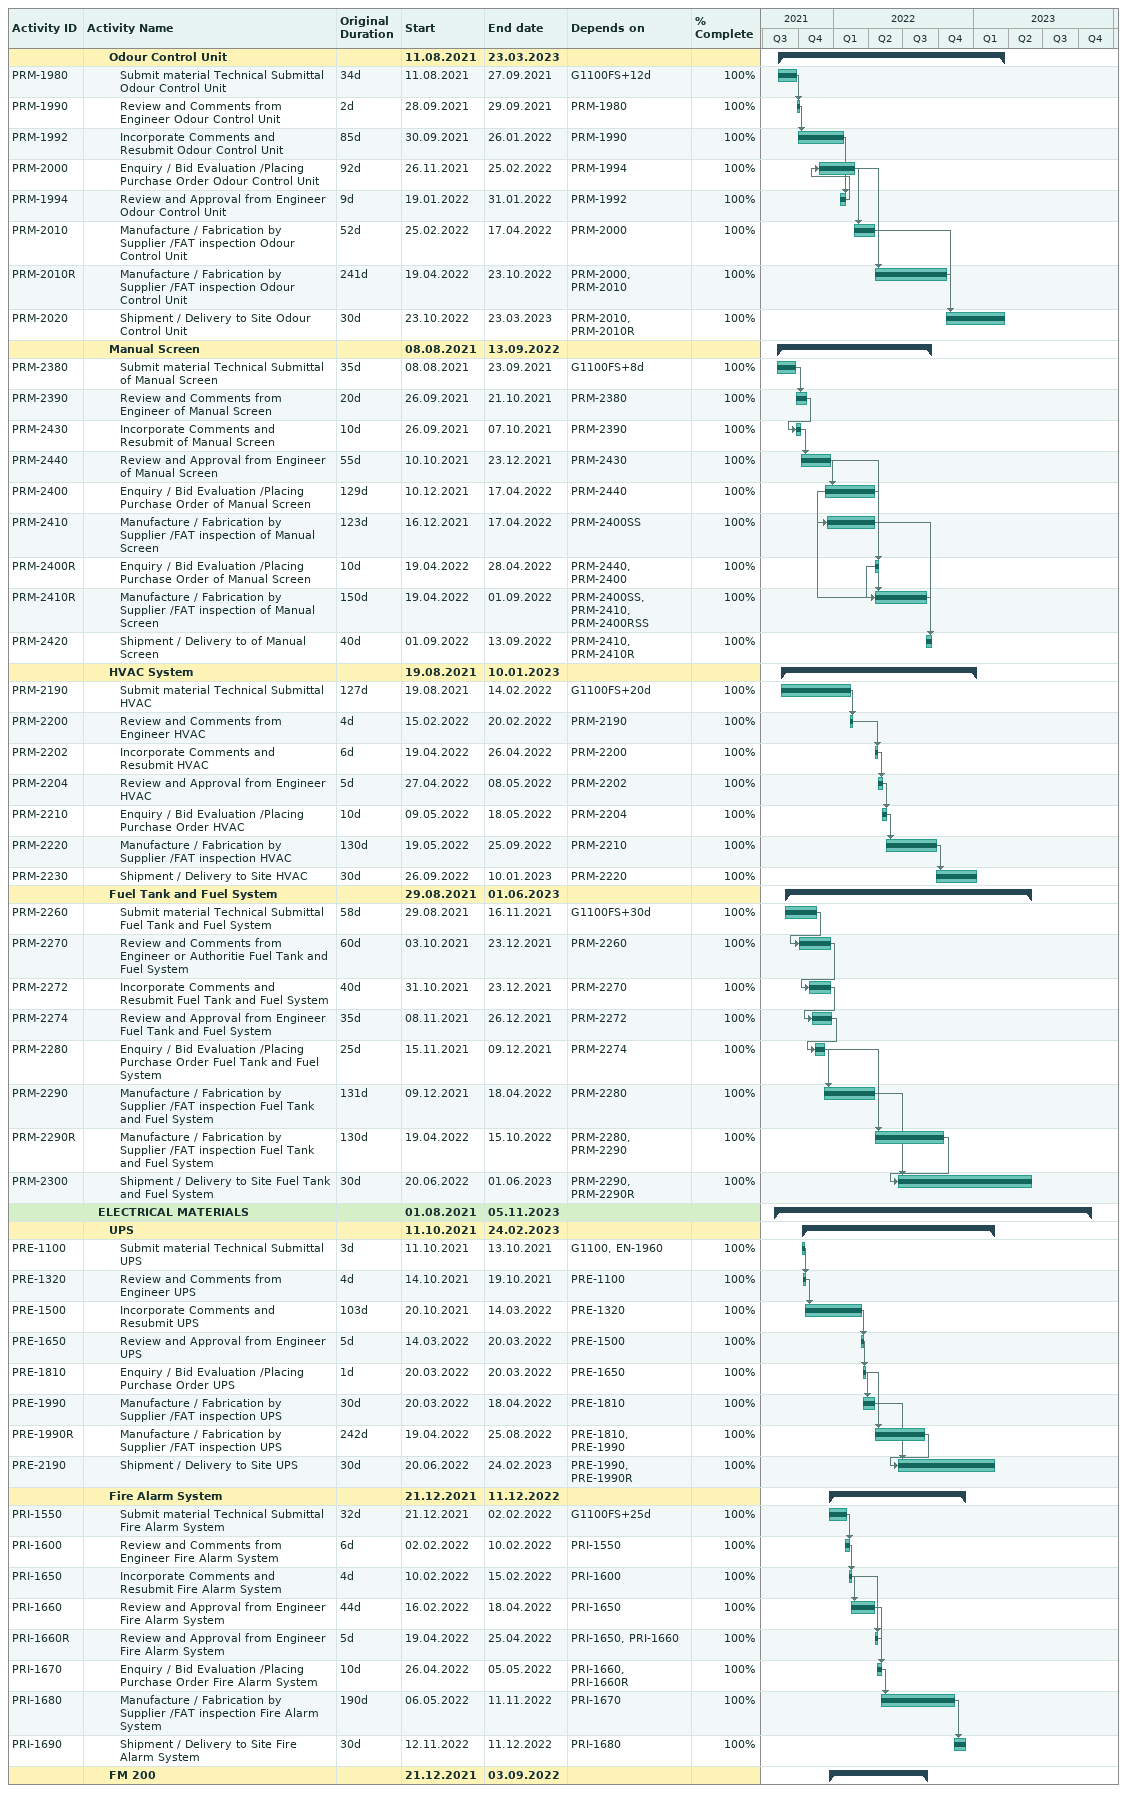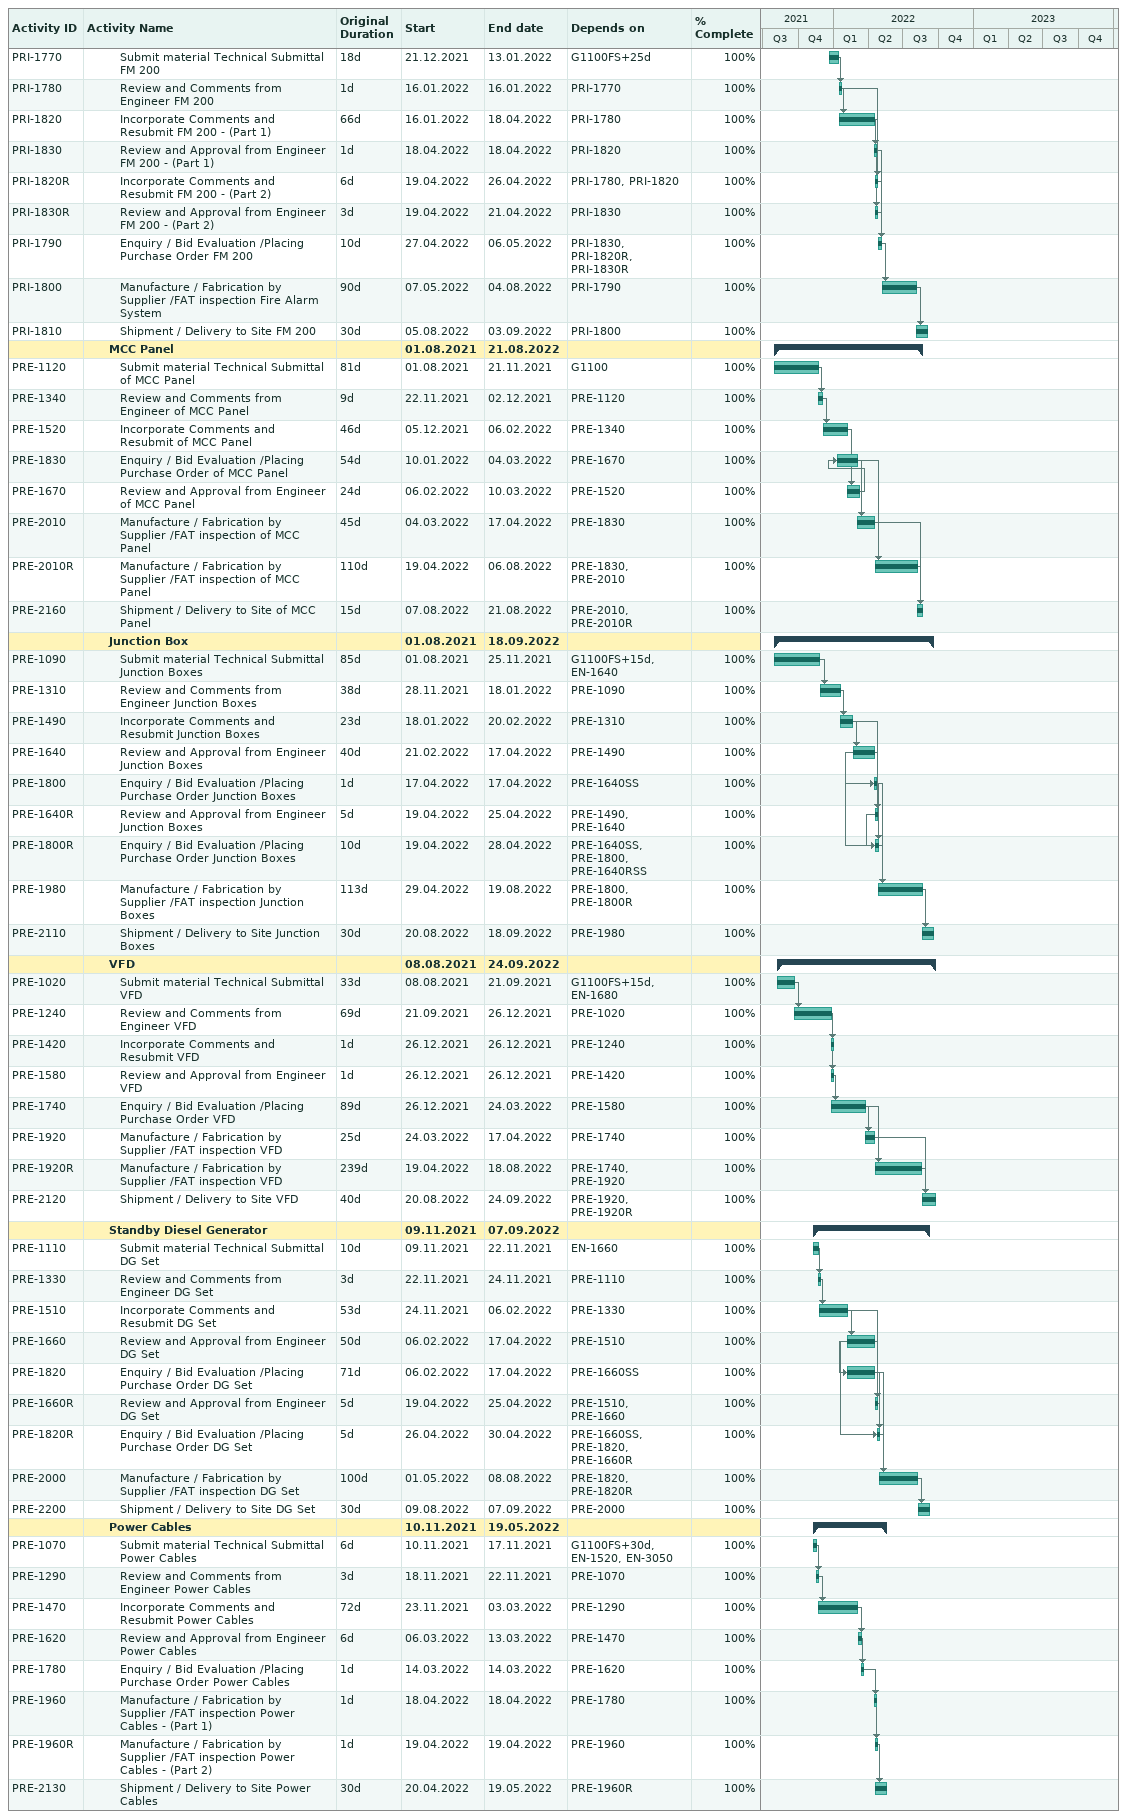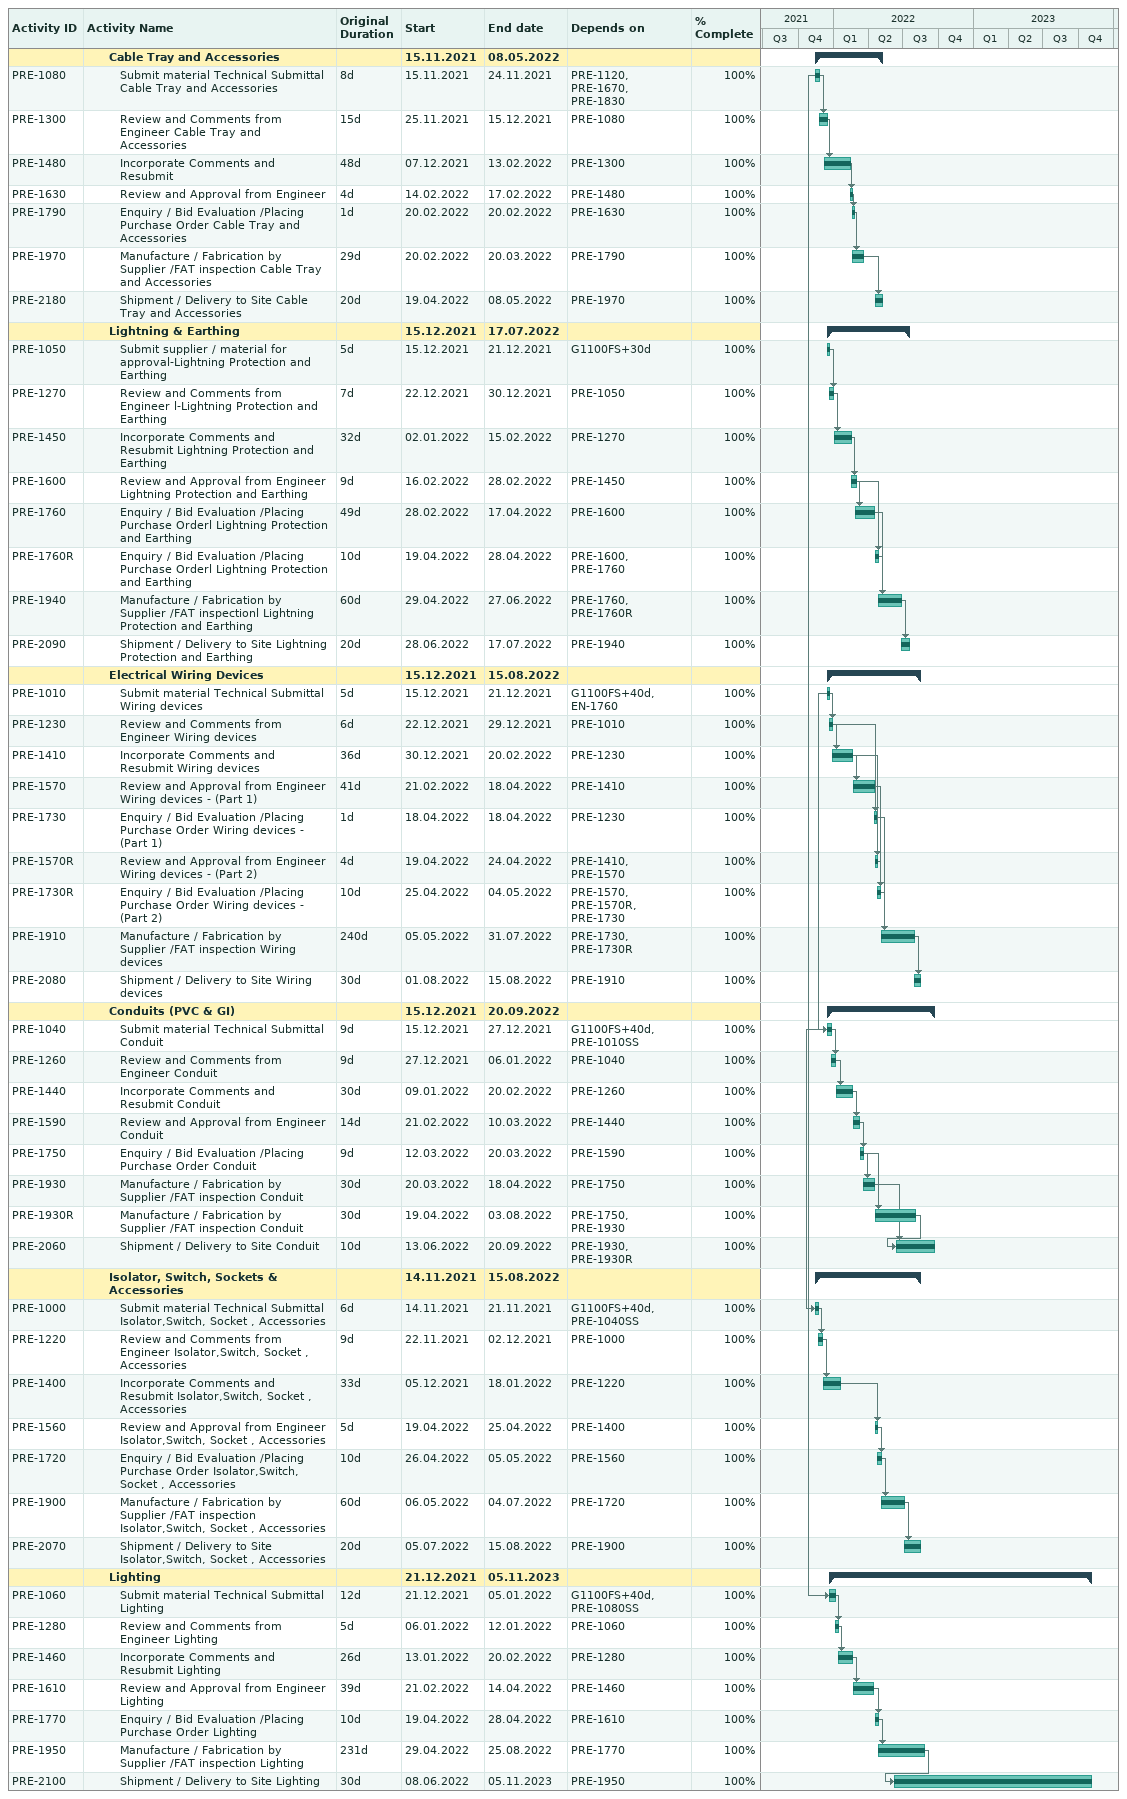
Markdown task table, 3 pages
| ID | Level | Task | Original duration | Start | Finish | Predecessors | % complete |
|---|---|---|---|---|---|---|---|
|  | 3 | **Odour Control Unit** |  | 2021-08-11 | 2023-03-23 |  |  |
| PRM-1980 | 4 | Submit material Technical Submittal Odour Control Unit | 34d | 2021-08-11 | 2021-09-27 | G1100FS+12d | 100 |
| PRM-1990 | 4 | Review and Comments from Engineer Odour Control Unit | 2d | 2021-09-28 | 2021-09-29 | PRM-1980 | 100 |
| PRM-1992 | 4 | Incorporate Comments and Resubmit Odour Control Unit | 85d | 2021-09-30 | 2022-01-26 | PRM-1990 | 100 |
| PRM-2000 | 4 | Enquiry / Bid Evaluation /Placing Purchase Order Odour Control Unit | 92d | 2021-11-26 | 2022-02-25 | PRM-1994 | 100 |
| PRM-1994 | 4 | Review and Approval from Engineer Odour Control Unit | 9d | 2022-01-19 | 2022-01-31 | PRM-1992 | 100 |
| PRM-2010 | 4 | Manufacture / Fabrication by Supplier /FAT inspection Odour Control Unit | 52d | 2022-02-25 | 2022-04-17 | PRM-2000 | 100 |
| PRM-2010R | 4 | Manufacture / Fabrication by Supplier /FAT inspection Odour Control Unit | 241d | 2022-04-19 | 2022-10-23 | PRM-2000, PRM-2010 | 100 |
| PRM-2020 | 4 | Shipment / Delivery to Site Odour Control Unit | 30d | 2022-10-23 | 2023-03-23 | PRM-2010, PRM-2010R | 100 |
|  | 3 | **Manual Screen** |  | 2021-08-08 | 2022-09-13 |  |  |
| PRM-2380 | 4 | Submit material Technical Submittal of Manual Screen | 35d | 2021-08-08 | 2021-09-23 | G1100FS+8d | 100 |
| PRM-2390 | 4 | Review and Comments from Engineer of Manual Screen | 20d | 2021-09-26 | 2021-10-21 | PRM-2380 | 100 |
| PRM-2430 | 4 | Incorporate Comments and Resubmit of Manual Screen | 10d | 2021-09-26 | 2021-10-07 | PRM-2390 | 100 |
| PRM-2440 | 4 | Review and Approval from Engineer of Manual Screen | 55d | 2021-10-10 | 2021-12-23 | PRM-2430 | 100 |
| PRM-2400 | 4 | Enquiry / Bid Evaluation /Placing Purchase Order of Manual Screen | 129d | 2021-12-10 | 2022-04-17 | PRM-2440 | 100 |
| PRM-2410 | 4 | Manufacture / Fabrication by Supplier /FAT inspection of Manual Screen | 123d | 2021-12-16 | 2022-04-17 | PRM-2400SS | 100 |
| PRM-2400R | 4 | Enquiry / Bid Evaluation /Placing Purchase Order of Manual Screen | 10d | 2022-04-19 | 2022-04-28 | PRM-2440, PRM-2400 | 100 |
| PRM-2410R | 4 | Manufacture / Fabrication by Supplier /FAT inspection of Manual Screen | 150d | 2022-04-19 | 2022-09-01 | PRM-2400SS, PRM-2410, PRM-2400RSS | 100 |
| PRM-2420 | 4 | Shipment / Delivery to of Manual Screen | 40d | 2022-09-01 | 2022-09-13 | PRM-2410, PRM-2410R | 100 |
|  | 3 | **HVAC System** |  | 2021-08-19 | 2023-01-10 |  |  |
| PRM-2190 | 4 | Submit material Technical Submittal HVAC | 127d | 2021-08-19 | 2022-02-14 | G1100FS+20d | 100 |
| PRM-2200 | 4 | Review and Comments from Engineer HVAC | 4d | 2022-02-15 | 2022-02-20 | PRM-2190 | 100 |
| PRM-2202 | 4 | Incorporate Comments and Resubmit HVAC | 6d | 2022-04-19 | 2022-04-26 | PRM-2200 | 100 |
| PRM-2204 | 4 | Review and Approval from Engineer HVAC | 5d | 2022-04-27 | 2022-05-08 | PRM-2202 | 100 |
| PRM-2210 | 4 | Enquiry / Bid Evaluation /Placing Purchase Order HVAC | 10d | 2022-05-09 | 2022-05-18 | PRM-2204 | 100 |
| PRM-2220 | 4 | Manufacture / Fabrication by Supplier /FAT inspection HVAC | 130d | 2022-05-19 | 2022-09-25 | PRM-2210 | 100 |
| PRM-2230 | 4 | Shipment / Delivery to Site HVAC | 30d | 2022-09-26 | 2023-01-10 | PRM-2220 | 100 |
|  | 3 | **Fuel Tank and Fuel System** |  | 2021-08-29 | 2023-06-01 |  |  |
| PRM-2260 | 4 | Submit material Technical Submittal Fuel Tank and Fuel System | 58d | 2021-08-29 | 2021-11-16 | G1100FS+30d | 100 |
| PRM-2270 | 4 | Review and Comments from Engineer or Authoritie Fuel Tank and Fuel System | 60d | 2021-10-03 | 2021-12-23 | PRM-2260 | 100 |
| PRM-2272 | 4 | Incorporate Comments and Resubmit Fuel Tank and Fuel System | 40d | 2021-10-31 | 2021-12-23 | PRM-2270 | 100 |
| PRM-2274 | 4 | Review and Approval from Engineer Fuel Tank and Fuel System | 35d | 2021-11-08 | 2021-12-26 | PRM-2272 | 100 |
| PRM-2280 | 4 | Enquiry / Bid Evaluation /Placing Purchase Order Fuel Tank and Fuel System | 25d | 2021-11-15 | 2021-12-09 | PRM-2274 | 100 |
| PRM-2290 | 4 | Manufacture / Fabrication by Supplier /FAT inspection Fuel Tank and Fuel System | 131d | 2021-12-09 | 2022-04-18 | PRM-2280 | 100 |
| PRM-2290R | 4 | Manufacture / Fabrication by Supplier /FAT inspection Fuel Tank and Fuel System | 130d | 2022-04-19 | 2022-10-15 | PRM-2280, PRM-2290 | 100 |
| PRM-2300 | 4 | Shipment / Delivery to Site Fuel Tank and Fuel System | 30d | 2022-06-20 | 2023-06-01 | PRM-2290, PRM-2290R | 100 |
|  | 2 | **ELECTRICAL MATERIALS** |  | 2021-08-01 | 2023-11-05 |  |  |
|  | 3 | **UPS** |  | 2021-10-11 | 2023-02-24 |  |  |
| PRE-1100 | 4 | Submit material Technical Submittal UPS | 3d | 2021-10-11 | 2021-10-13 | G1100, EN-1960 | 100 |
| PRE-1320 | 4 | Review and Comments from Engineer UPS | 4d | 2021-10-14 | 2021-10-19 | PRE-1100 | 100 |
| PRE-1500 | 4 | Incorporate Comments and Resubmit UPS | 103d | 2021-10-20 | 2022-03-14 | PRE-1320 | 100 |
| PRE-1650 | 4 | Review and Approval from Engineer UPS | 5d | 2022-03-14 | 2022-03-20 | PRE-1500 | 100 |
| PRE-1810 | 4 | Enquiry / Bid Evaluation /Placing Purchase Order UPS | 1d | 2022-03-20 | 2022-03-20 | PRE-1650 | 100 |
| PRE-1990 | 4 | Manufacture / Fabrication by Supplier /FAT inspection UPS | 30d | 2022-03-20 | 2022-04-18 | PRE-1810 | 100 |
| PRE-1990R | 4 | Manufacture / Fabrication by Supplier /FAT inspection UPS | 242d | 2022-04-19 | 2022-08-25 | PRE-1810, PRE-1990 | 100 |
| PRE-2190 | 4 | Shipment / Delivery to Site UPS | 30d | 2022-06-20 | 2023-02-24 | PRE-1990, PRE-1990R | 100 |
|  | 3 | **Fire Alarm System** |  | 2021-12-21 | 2022-12-11 |  |  |
| PRI-1550 | 4 | Submit material Technical Submittal Fire Alarm System | 32d | 2021-12-21 | 2022-02-02 | G1100FS+25d | 100 |
| PRI-1600 | 4 | Review and Comments from Engineer Fire Alarm System | 6d | 2022-02-02 | 2022-02-10 | PRI-1550 | 100 |
| PRI-1650 | 4 | Incorporate Comments and Resubmit Fire Alarm System | 4d | 2022-02-10 | 2022-02-15 | PRI-1600 | 100 |
| PRI-1660 | 4 | Review and Approval from Engineer Fire Alarm System | 44d | 2022-02-16 | 2022-04-18 | PRI-1650 | 100 |
| PRI-1660R | 4 | Review and Approval from Engineer Fire Alarm System | 5d | 2022-04-19 | 2022-04-25 | PRI-1650, PRI-1660 | 100 |
| PRI-1670 | 4 | Enquiry / Bid Evaluation /Placing Purchase Order Fire Alarm System | 10d | 2022-04-26 | 2022-05-05 | PRI-1660, PRI-1660R | 100 |
| PRI-1680 | 4 | Manufacture / Fabrication by Supplier /FAT inspection Fire Alarm System | 190d | 2022-05-06 | 2022-11-11 | PRI-1670 | 100 |
| PRI-1690 | 4 | Shipment / Delivery to Site Fire Alarm System | 30d | 2022-11-12 | 2022-12-11 | PRI-1680 | 100 |
|  | 3 | **FM 200** |  | 2021-12-21 | 2022-09-03 |  |  |
| PRI-1770 | 4 | Submit material Technical Submittal FM 200 | 18d | 2021-12-21 | 2022-01-13 | G1100FS+25d | 100 |
| PRI-1780 | 4 | Review and Comments from Engineer FM 200 | 1d | 2022-01-16 | 2022-01-16 | PRI-1770 | 100 |
| PRI-1820 | 4 | Incorporate Comments and Resubmit FM 200 - (Part 1) | 66d | 2022-01-16 | 2022-04-18 | PRI-1780 | 100 |
| PRI-1830 | 4 | Review and Approval from Engineer FM 200 - (Part 1) | 1d | 2022-04-18 | 2022-04-18 | PRI-1820 | 100 |
| PRI-1820R | 4 | Incorporate Comments and Resubmit FM 200 - (Part 2) | 6d | 2022-04-19 | 2022-04-26 | PRI-1780, PRI-1820 | 100 |
| PRI-1830R | 4 | Review and Approval from Engineer FM 200 - (Part 2) | 3d | 2022-04-19 | 2022-04-21 | PRI-1830 | 100 |
| PRI-1790 | 4 | Enquiry / Bid Evaluation /Placing Purchase Order FM 200 | 10d | 2022-04-27 | 2022-05-06 | PRI-1830, PRI-1820R, PRI-1830R | 100 |
| PRI-1800 | 4 | Manufacture / Fabrication by Supplier /FAT inspection Fire Alarm System | 90d | 2022-05-07 | 2022-08-04 | PRI-1790 | 100 |
| PRI-1810 | 4 | Shipment / Delivery to Site FM 200 | 30d | 2022-08-05 | 2022-09-03 | PRI-1800 | 100 |
|  | 3 | **MCC Panel** |  | 2021-08-01 | 2022-08-21 |  |  |
| PRE-1120 | 4 | Submit material Technical Submittal of MCC Panel | 81d | 2021-08-01 | 2021-11-21 | G1100 | 100 |
| PRE-1340 | 4 | Review and Comments from Engineer of MCC Panel | 9d | 2021-11-22 | 2021-12-02 | PRE-1120 | 100 |
| PRE-1520 | 4 | Incorporate Comments and Resubmit of MCC Panel | 46d | 2021-12-05 | 2022-02-06 | PRE-1340 | 100 |
| PRE-1830 | 4 | Enquiry / Bid Evaluation /Placing Purchase Order of MCC Panel | 54d | 2022-01-10 | 2022-03-04 | PRE-1670 | 100 |
| PRE-1670 | 4 | Review and Approval from Engineer of MCC Panel | 24d | 2022-02-06 | 2022-03-10 | PRE-1520 | 100 |
| PRE-2010 | 4 | Manufacture / Fabrication by Supplier /FAT inspection of MCC Panel | 45d | 2022-03-04 | 2022-04-17 | PRE-1830 | 100 |
| PRE-2010R | 4 | Manufacture / Fabrication by Supplier /FAT inspection of MCC Panel | 110d | 2022-04-19 | 2022-08-06 | PRE-1830, PRE-2010 | 100 |
| PRE-2160 | 4 | Shipment / Delivery to Site of MCC Panel | 15d | 2022-08-07 | 2022-08-21 | PRE-2010, PRE-2010R | 100 |
|  | 3 | **Junction Box** |  | 2021-08-01 | 2022-09-18 |  |  |
| PRE-1090 | 4 | Submit material Technical Submittal Junction Boxes | 85d | 2021-08-01 | 2021-11-25 | G1100FS+15d, EN-1640 | 100 |
| PRE-1310 | 4 | Review and Comments from Engineer Junction Boxes | 38d | 2021-11-28 | 2022-01-18 | PRE-1090 | 100 |
| PRE-1490 | 4 | Incorporate Comments and Resubmit Junction Boxes | 23d | 2022-01-18 | 2022-02-20 | PRE-1310 | 100 |
| PRE-1640 | 4 | Review and Approval from Engineer Junction Boxes | 40d | 2022-02-21 | 2022-04-17 | PRE-1490 | 100 |
| PRE-1800 | 4 | Enquiry / Bid Evaluation /Placing Purchase Order Junction Boxes | 1d | 2022-04-17 | 2022-04-17 | PRE-1640SS | 100 |
| PRE-1640R | 4 | Review and Approval from Engineer Junction Boxes | 5d | 2022-04-19 | 2022-04-25 | PRE-1490, PRE-1640 | 100 |
| PRE-1800R | 4 | Enquiry / Bid Evaluation /Placing Purchase Order Junction Boxes | 10d | 2022-04-19 | 2022-04-28 | PRE-1640SS, PRE-1800, PRE-1640RSS | 100 |
| PRE-1980 | 4 | Manufacture / Fabrication by Supplier /FAT inspection Junction Boxes | 113d | 2022-04-29 | 2022-08-19 | PRE-1800, PRE-1800R | 100 |
| PRE-2110 | 4 | Shipment / Delivery to Site Junction Boxes | 30d | 2022-08-20 | 2022-09-18 | PRE-1980 | 100 |
|  | 3 | **VFD** |  | 2021-08-08 | 2022-09-24 |  |  |
| PRE-1020 | 4 | Submit material Technical Submittal VFD | 33d | 2021-08-08 | 2021-09-21 | G1100FS+15d, EN-1680 | 100 |
| PRE-1240 | 4 | Review and Comments from Engineer VFD | 69d | 2021-09-21 | 2021-12-26 | PRE-1020 | 100 |
| PRE-1420 | 4 | Incorporate Comments and Resubmit VFD | 1d | 2021-12-26 | 2021-12-26 | PRE-1240 | 100 |
| PRE-1580 | 4 | Review and Approval from Engineer VFD | 1d | 2021-12-26 | 2021-12-26 | PRE-1420 | 100 |
| PRE-1740 | 4 | Enquiry / Bid Evaluation /Placing Purchase Order VFD | 89d | 2021-12-26 | 2022-03-24 | PRE-1580 | 100 |
| PRE-1920 | 4 | Manufacture / Fabrication by Supplier /FAT inspection VFD | 25d | 2022-03-24 | 2022-04-17 | PRE-1740 | 100 |
| PRE-1920R | 4 | Manufacture / Fabrication by Supplier /FAT inspection VFD | 239d | 2022-04-19 | 2022-08-18 | PRE-1740, PRE-1920 | 100 |
| PRE-2120 | 4 | Shipment / Delivery to Site VFD | 40d | 2022-08-20 | 2022-09-24 | PRE-1920, PRE-1920R | 100 |
|  | 3 | **Standby Diesel Generator** |  | 2021-11-09 | 2022-09-07 |  |  |
| PRE-1110 | 4 | Submit material Technical Submittal DG Set | 10d | 2021-11-09 | 2021-11-22 | EN-1660 | 100 |
| PRE-1330 | 4 | Review and Comments from Engineer DG Set | 3d | 2021-11-22 | 2021-11-24 | PRE-1110 | 100 |
| PRE-1510 | 4 | Incorporate Comments and Resubmit DG Set | 53d | 2021-11-24 | 2022-02-06 | PRE-1330 | 100 |
| PRE-1660 | 4 | Review and Approval from Engineer DG Set | 50d | 2022-02-06 | 2022-04-17 | PRE-1510 | 100 |
| PRE-1820 | 4 | Enquiry / Bid Evaluation /Placing Purchase Order DG Set | 71d | 2022-02-06 | 2022-04-17 | PRE-1660SS | 100 |
| PRE-1660R | 4 | Review and Approval from Engineer DG Set | 5d | 2022-04-19 | 2022-04-25 | PRE-1510, PRE-1660 | 100 |
| PRE-1820R | 4 | Enquiry / Bid Evaluation /Placing Purchase Order DG Set | 5d | 2022-04-26 | 2022-04-30 | PRE-1660SS, PRE-1820, PRE-1660R | 100 |
| PRE-2000 | 4 | Manufacture / Fabrication by Supplier /FAT inspection DG Set | 100d | 2022-05-01 | 2022-08-08 | PRE-1820, PRE-1820R | 100 |
| PRE-2200 | 4 | Shipment / Delivery to Site DG Set | 30d | 2022-08-09 | 2022-09-07 | PRE-2000 | 100 |
|  | 3 | **Power Cables** |  | 2021-11-10 | 2022-05-19 |  |  |
| PRE-1070 | 4 | Submit material Technical Submittal Power Cables | 6d | 2021-11-10 | 2021-11-17 | G1100FS+30d, EN-1520, EN-3050 | 100 |
| PRE-1290 | 4 | Review and Comments from Engineer Power Cables | 3d | 2021-11-18 | 2021-11-22 | PRE-1070 | 100 |
| PRE-1470 | 4 | Incorporate Comments and Resubmit Power Cables | 72d | 2021-11-23 | 2022-03-03 | PRE-1290 | 100 |
| PRE-1620 | 4 | Review and Approval from Engineer Power Cables | 6d | 2022-03-06 | 2022-03-13 | PRE-1470 | 100 |
| PRE-1780 | 4 | Enquiry / Bid Evaluation /Placing Purchase Order Power Cables | 1d | 2022-03-14 | 2022-03-14 | PRE-1620 | 100 |
| PRE-1960 | 4 | Manufacture / Fabrication by Supplier /FAT inspection Power Cables - (Part 1) | 1d | 2022-04-18 | 2022-04-18 | PRE-1780 | 100 |
| PRE-1960R | 4 | Manufacture / Fabrication by Supplier /FAT inspection Power Cables - (Part 2) | 1d | 2022-04-19 | 2022-04-19 | PRE-1960 | 100 |
| PRE-2130 | 4 | Shipment / Delivery to Site Power Cables | 30d | 2022-04-20 | 2022-05-19 | PRE-1960R | 100 |
|  | 3 | **Cable Tray and Accessories** |  | 2021-11-15 | 2022-05-08 |  |  |
| PRE-1080 | 4 | Submit material Technical Submittal Cable Tray and Accessories | 8d | 2021-11-15 | 2021-11-24 | PRE-1120, PRE-1670, PRE-1830 | 100 |
| PRE-1300 | 4 | Review and Comments from Engineer Cable Tray and Accessories | 15d | 2021-11-25 | 2021-12-15 | PRE-1080 | 100 |
| PRE-1480 | 4 | Incorporate Comments and Resubmit | 48d | 2021-12-07 | 2022-02-13 | PRE-1300 | 100 |
| PRE-1630 | 4 | Review and Approval from Engineer | 4d | 2022-02-14 | 2022-02-17 | PRE-1480 | 100 |
| PRE-1790 | 4 | Enquiry / Bid Evaluation /Placing Purchase Order Cable Tray and Accessories | 1d | 2022-02-20 | 2022-02-20 | PRE-1630 | 100 |
| PRE-1970 | 4 | Manufacture / Fabrication by Supplier /FAT inspection Cable Tray and Accessories | 29d | 2022-02-20 | 2022-03-20 | PRE-1790 | 100 |
| PRE-2180 | 4 | Shipment / Delivery to Site Cable Tray and Accessories | 20d | 2022-04-19 | 2022-05-08 | PRE-1970 | 100 |
|  | 3 | **Lightning & Earthing** |  | 2021-12-15 | 2022-07-17 |  |  |
| PRE-1050 | 4 | Submit supplier / material for approval-Lightning Protection and Earthing | 5d | 2021-12-15 | 2021-12-21 | G1100FS+30d | 100 |
| PRE-1270 | 4 | Review and Comments from Engineer l-Lightning Protection and Earthing | 7d | 2021-12-22 | 2021-12-30 | PRE-1050 | 100 |
| PRE-1450 | 4 | Incorporate Comments and Resubmit Lightning Protection and Earthing | 32d | 2022-01-02 | 2022-02-15 | PRE-1270 | 100 |
| PRE-1600 | 4 | Review and Approval from Engineer Lightning Protection and Earthing | 9d | 2022-02-16 | 2022-02-28 | PRE-1450 | 100 |
| PRE-1760 | 4 | Enquiry / Bid Evaluation /Placing Purchase Orderl Lightning Protection and Earthing | 49d | 2022-02-28 | 2022-04-17 | PRE-1600 | 100 |
| PRE-1760R | 4 | Enquiry / Bid Evaluation /Placing Purchase Orderl Lightning Protection and Earthing | 10d | 2022-04-19 | 2022-04-28 | PRE-1600, PRE-1760 | 100 |
| PRE-1940 | 4 | Manufacture / Fabrication by Supplier /FAT inspectionl Lightning Protection and Earthing | 60d | 2022-04-29 | 2022-06-27 | PRE-1760, PRE-1760R | 100 |
| PRE-2090 | 4 | Shipment / Delivery to Site Lightning Protection and Earthing | 20d | 2022-06-28 | 2022-07-17 | PRE-1940 | 100 |
|  | 3 | **Electrical Wiring Devices** |  | 2021-12-15 | 2022-08-15 |  |  |
| PRE-1010 | 4 | Submit material Technical Submittal Wiring devices | 5d | 2021-12-15 | 2021-12-21 | G1100FS+40d, EN-1760 | 100 |
| PRE-1230 | 4 | Review and Comments from Engineer Wiring devices | 6d | 2021-12-22 | 2021-12-29 | PRE-1010 | 100 |
| PRE-1410 | 4 | Incorporate Comments and Resubmit Wiring devices | 36d | 2021-12-30 | 2022-02-20 | PRE-1230 | 100 |
| PRE-1570 | 4 | Review and Approval from Engineer Wiring devices - (Part 1) | 41d | 2022-02-21 | 2022-04-18 | PRE-1410 | 100 |
| PRE-1730 | 4 | Enquiry / Bid Evaluation /Placing Purchase Order Wiring devices - (Part 1) | 1d | 2022-04-18 | 2022-04-18 | PRE-1230 | 100 |
| PRE-1570R | 4 | Review and Approval from Engineer Wiring devices - (Part 2) | 4d | 2022-04-19 | 2022-04-24 | PRE-1410, PRE-1570 | 100 |
| PRE-1730R | 4 | Enquiry / Bid Evaluation /Placing Purchase Order Wiring devices - (Part 2) | 10d | 2022-04-25 | 2022-05-04 | PRE-1570, PRE-1570R, PRE-1730 | 100 |
| PRE-1910 | 4 | Manufacture / Fabrication by Supplier /FAT inspection Wiring devices | 240d | 2022-05-05 | 2022-07-31 | PRE-1730, PRE-1730R | 100 |
| PRE-2080 | 4 | Shipment / Delivery to Site Wiring devices | 30d | 2022-08-01 | 2022-08-15 | PRE-1910 | 100 |
|  | 3 | **Conduits (PVC & GI)** |  | 2021-12-15 | 2022-09-20 |  |  |
| PRE-1040 | 4 | Submit material Technical Submittal Conduit | 9d | 2021-12-15 | 2021-12-27 | G1100FS+40d, PRE-1010SS | 100 |
| PRE-1260 | 4 | Review and Comments from Engineer Conduit | 9d | 2021-12-27 | 2022-01-06 | PRE-1040 | 100 |
| PRE-1440 | 4 | Incorporate Comments and Resubmit Conduit | 30d | 2022-01-09 | 2022-02-20 | PRE-1260 | 100 |
| PRE-1590 | 4 | Review and Approval from Engineer Conduit | 14d | 2022-02-21 | 2022-03-10 | PRE-1440 | 100 |
| PRE-1750 | 4 | Enquiry / Bid Evaluation /Placing Purchase Order Conduit | 9d | 2022-03-12 | 2022-03-20 | PRE-1590 | 100 |
| PRE-1930 | 4 | Manufacture / Fabrication by Supplier /FAT inspection Conduit | 30d | 2022-03-20 | 2022-04-18 | PRE-1750 | 100 |
| PRE-1930R | 4 | Manufacture / Fabrication by Supplier /FAT inspection Conduit | 30d | 2022-04-19 | 2022-08-03 | PRE-1750, PRE-1930 | 100 |
| PRE-2060 | 4 | Shipment / Delivery to Site Conduit | 10d | 2022-06-13 | 2022-09-20 | PRE-1930, PRE-1930R | 100 |
|  | 3 | **Isolator, Switch, Sockets & Accessories** |  | 2021-11-14 | 2022-08-15 |  |  |
| PRE-1000 | 4 | Submit material Technical Submittal Isolator,Switch, Socket , Accessories | 6d | 2021-11-14 | 2021-11-21 | G1100FS+40d, PRE-1040SS | 100 |
| PRE-1220 | 4 | Review and Comments from Engineer Isolator,Switch, Socket , Accessories | 9d | 2021-11-22 | 2021-12-02 | PRE-1000 | 100 |
| PRE-1400 | 4 | Incorporate Comments and Resubmit Isolator,Switch, Socket , Accessories | 33d | 2021-12-05 | 2022-01-18 | PRE-1220 | 100 |
| PRE-1560 | 4 | Review and Approval from Engineer Isolator,Switch, Socket , Accessories | 5d | 2022-04-19 | 2022-04-25 | PRE-1400 | 100 |
| PRE-1720 | 4 | Enquiry / Bid Evaluation /Placing Purchase Order Isolator,Switch, Socket , Accessories | 10d | 2022-04-26 | 2022-05-05 | PRE-1560 | 100 |
| PRE-1900 | 4 | Manufacture / Fabrication by Supplier /FAT inspection Isolator,Switch, Socket , Accessories | 60d | 2022-05-06 | 2022-07-04 | PRE-1720 | 100 |
| PRE-2070 | 4 | Shipment / Delivery to Site Isolator,Switch, Socket , Accessories | 20d | 2022-07-05 | 2022-08-15 | PRE-1900 | 100 |
|  | 3 | **Lighting** |  | 2021-12-21 | 2023-11-05 |  |  |
| PRE-1060 | 4 | Submit material Technical Submittal Lighting | 12d | 2021-12-21 | 2022-01-05 | G1100FS+40d, PRE-1080SS | 100 |
| PRE-1280 | 4 | Review and Comments from Engineer Lighting | 5d | 2022-01-06 | 2022-01-12 | PRE-1060 | 100 |
| PRE-1460 | 4 | Incorporate Comments and Resubmit Lighting | 26d | 2022-01-13 | 2022-02-20 | PRE-1280 | 100 |
| PRE-1610 | 4 | Review and Approval from Engineer Lighting | 39d | 2022-02-21 | 2022-04-14 | PRE-1460 | 100 |
| PRE-1770 | 4 | Enquiry / Bid Evaluation /Placing Purchase Order Lighting | 10d | 2022-04-19 | 2022-04-28 | PRE-1610 | 100 |
| PRE-1950 | 4 | Manufacture / Fabrication by Supplier /FAT inspection Lighting | 231d | 2022-04-29 | 2022-08-25 | PRE-1770 | 100 |
| PRE-2100 | 4 | Shipment / Delivery to Site Lighting | 30d | 2022-06-08 | 2023-11-05 | PRE-1950 | 100 |
